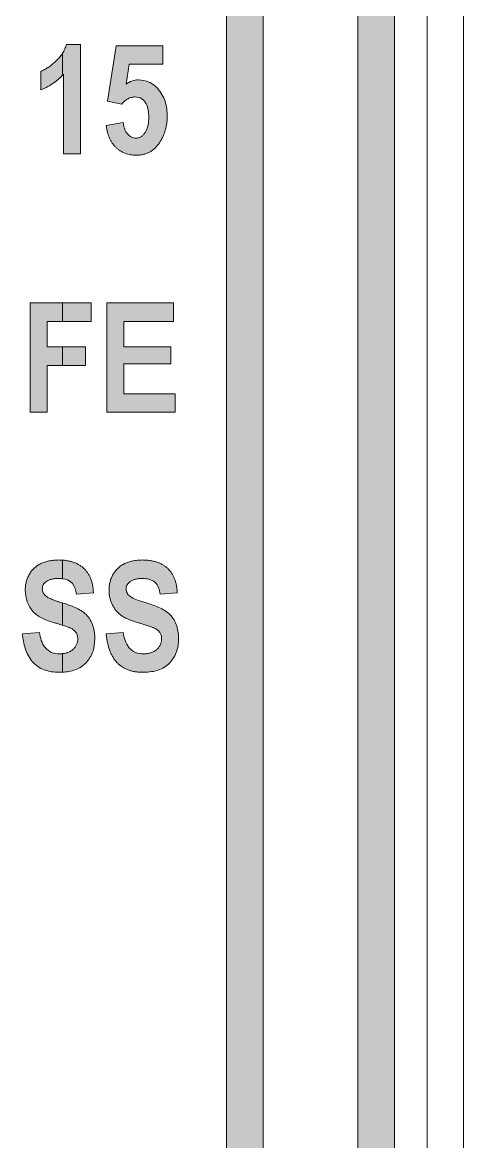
# Model space of a CAD drawing. Extents: x 222 to 1672, y 144 to 807.
# Drawn here: x 467.91 to 473.96, y 397.79 to 413.13 of the extents above; entities that cross this region are included whole.
import ezdxf

# ---------------------------------------------------------------- set-up
doc = ezdxf.new("R2010")
doc.units = 0
doc.header["$LTSCALE"] = 2
doc.header["$MEASUREMENT"] = 0
doc.layers.get('0').update_dxf_attribs({"linetype": 'CONTINUOUS'})
doc.layers.add('DIM', color=7, linetype='CONTINUOUS')

msp = doc.modelspace()

# ---------------------------------------------------------------- hatches: boundary and pattern name
at = {"lineweight": 5}
h = msp.add_hatch(color=256, dxfattribs=at)
edge = h.paths.add_edge_path(flags=0)
edge.add_line((468.70999, 412.83232), (468.51793, 412.83232))
edge.add_spline(control_points=[(468.51793, 412.83232), (468.51434, 412.8215), (468.5072, 412.79998), (468.49352, 412.76875), (468.47873, 412.73974), (468.46801, 412.72133), (468.46272, 412.71297)], knot_values=[0.74974352, 0.74974352, 0.74974352, 0.74974352, 0.81461555, 0.87880204, 0.94366378, 1, 1, 1, 1], weights=[1, 1, 1, 1, 1, 1, 1], degree=3, periodic=0)
edge.add_line((468.46272, 412.71297), (468.46272, 412.40911))
edge.add_arc((465.69747, 415.06769), 3.83597, 316.126643, 316.418499)
edge.add_line((468.47623, 412.42323), (468.47623, 411.33232))
edge.add_line((468.47623, 411.33232), (468.70999, 411.33232))
edge.add_line((468.70999, 411.33232), (468.70999, 412.83232))
h = msp.add_hatch(color=256, dxfattribs=at)
edge = h.paths.add_edge_path(flags=0)
edge.add_spline(control_points=[(469.64506, 411.83759), (469.64488, 411.82561), (469.64453, 411.80255), (469.64202, 411.76913), (469.63827, 411.73808), (469.63243, 411.70942), (469.62521, 411.683), (469.61618, 411.65902), (469.60539, 411.63745), (469.59331, 411.61822), (469.57977, 411.60152), (469.56587, 411.58678), (469.55108, 411.57438), (469.53555, 411.56446), (469.51957, 411.55618), (469.50276, 411.55091), (469.48541, 411.54731), (469.47361, 411.54684), (469.4676, 411.5466)], knot_values=[0, 0, 0, 0, 0.09480253, 0.18258154, 0.2651657, 0.34218875, 0.413899, 0.48176889, 0.54462546, 0.60456125, 0.66113073, 0.71452673, 0.76470926, 0.81349701, 0.86019046, 0.90666929, 0.95250527, 1, 1, 1, 1], weights=[1, 1, 1, 1, 1, 1, 1, 1, 1, 1, 1, 1, 1, 1, 1, 1, 1, 1, 1], degree=3, periodic=0)
edge.add_spline(control_points=[(469.4676, 411.5466), (469.45747, 411.54734), (469.43705, 411.54881), (469.40736, 411.56014), (469.37965, 411.57891), (469.35325, 411.60362), (469.3305, 411.63509), (469.31277, 411.67232), (469.30023, 411.71476), (469.2964, 411.74508), (469.29441, 411.76089)], knot_values=[0, 0, 0, 0, 0.10076873, 0.20307102, 0.3118128, 0.43261785, 0.56136457, 0.69604168, 0.84151076, 1, 1, 1, 1], weights=[1, 1, 1, 1, 1, 1, 1, 1, 1, 1, 1], degree=3, periodic=0)
edge.add_line((469.29441, 411.76089), (469.06064, 411.72193))
edge.add_spline(control_points=[(469.06064, 411.72193), (469.06271, 411.70595), (469.06673, 411.6748), (469.07714, 411.62995), (469.0893, 411.58766), (469.10507, 411.5484), (469.12278, 411.51157), (469.14403, 411.47796), (469.16782, 411.44702), (469.19433, 411.41907), (469.22293, 411.39405), (469.2535, 411.37228), (469.28596, 411.35408), (469.31975, 411.33865), (469.3555, 411.32701), (469.39296, 411.31904), (469.43203, 411.3135), (469.45866, 411.31306), (469.47217, 411.31284)], knot_values=[0, 0, 0, 0, 0.07516781, 0.14653771, 0.21473522, 0.28044748, 0.34379318, 0.40530562, 0.46575825, 0.52574131, 0.58483296, 0.64293075, 0.70063127, 0.7583026, 0.81612744, 0.87578225, 0.9369508, 1, 1, 1, 1], weights=[1, 1, 1, 1, 1, 1, 1, 1, 1, 1, 1, 1, 1, 1, 1, 1, 1, 1, 1], degree=3, periodic=0)
edge.add_spline(control_points=[(469.47217, 411.31284), (469.48884, 411.31339), (469.52133, 411.31448), (469.56864, 411.32203), (469.61279, 411.33539), (469.6543, 411.35313), (469.6924, 411.37706), (469.72762, 411.40594), (469.76012, 411.43984), (469.7885, 411.47891), (469.81408, 411.52058), (469.83661, 411.56369), (469.85564, 411.60785), (469.87118, 411.65303), (469.8834, 411.6992), (469.89187, 411.74644), (469.89721, 411.79455), (469.89794, 411.82703), (469.89831, 411.84338)], knot_values=[0, 0, 0, 0, 0.0658436, 0.12838764, 0.18863345, 0.24769524, 0.30620894, 0.36575175, 0.42728031, 0.49118173, 0.55615557, 0.62034681, 0.68319715, 0.74595154, 0.80896022, 0.87170821, 0.93541317, 1, 1, 1, 1], weights=[1, 1, 1, 1, 1, 1, 1, 1, 1, 1, 1, 1, 1, 1, 1, 1, 1, 1, 1], degree=3, periodic=0)
edge.add_spline(control_points=[(469.89831, 411.84338), (469.89694, 411.91357), (469.88976, 411.98442), (469.85692, 412.08324), (469.84317, 412.11517), (469.80814, 412.17625), (469.78651, 412.20377), (469.76346, 412.23025)], knot_values=[0, 0, 0, 0, 0.5, 0.5, 0.75, 0.75, 1, 1, 1, 1], weights=[1, 1, 1, 1, 1, 1, 1, 1], degree=3, periodic=0)
edge.add_spline(control_points=[(469.76346, 412.23025), (469.7294, 412.26553), (469.69018, 412.29613), (469.60147, 412.33596), (469.55229, 412.34405), (469.50322, 412.3453)], knot_values=[0, 0, 0, 0, 0.5, 0.5, 1, 1, 1, 1], weights=[1, 1, 1, 1, 1, 1], degree=3, periodic=0)
edge.add_spline(control_points=[(469.50322, 412.3453), (469.47291, 412.34377), (469.44302, 412.33976), (469.38533, 412.31985), (469.35866, 412.3048), (469.33276, 412.28869)], knot_values=[0, 0, 0, 0, 0.5, 0.5, 1, 1, 1, 1], weights=[1, 1, 1, 1, 1, 1], degree=3, periodic=0)
edge.add_line((469.33276, 412.28869), (469.37446, 412.55959))
edge.add_line((469.37446, 412.55959), (469.83986, 412.55959))
edge.add_line((469.83986, 412.55959), (469.83986, 412.81284))
edge.add_line((469.83986, 412.81284), (469.19701, 412.81284))
edge.add_line((469.19701, 412.81284), (469.08012, 412.0531))
edge.add_line((469.08012, 412.0531), (469.27432, 412.01413))
edge.add_spline(control_points=[(469.27432, 412.01413), (469.2812, 412.02186), (469.29454, 412.03681), (469.31599, 412.05686), (469.33826, 412.07365), (469.36118, 412.08749), (469.38477, 412.09827), (469.40899, 412.10591), (469.43383, 412.11067), (469.45064, 412.11125), (469.45908, 412.11154)], knot_values=[0, 0, 0, 0, 0.14368509, 0.27836537, 0.40723032, 0.53054599, 0.64979699, 0.76662297, 0.88276636, 1, 1, 1, 1], weights=[1, 1, 1, 1, 1, 1, 1, 1, 1, 1, 1], degree=3, periodic=0)
edge.add_spline(control_points=[(469.45908, 412.11154), (469.49037, 412.11101), (469.52173, 412.10344), (469.57363, 412.06929), (469.59501, 412.04546), (469.63939, 411.96337), (469.64403, 411.89965), (469.64506, 411.83759)], knot_values=[0, 0, 0, 0, 0.25, 0.25, 0.5, 0.5, 1, 1, 1, 1], weights=[1, 1, 1, 1, 1, 1, 1, 1], degree=3, periodic=0)
h = msp.add_hatch(color=256, dxfattribs=at)
edge = h.paths.add_edge_path(flags=0)
edge.add_line((468.46272, 412.40911), (468.46272, 412.71297))
edge.add_spline(control_points=[(468.46272, 412.71297), (468.46195, 412.71176), (468.45498, 412.70085), (468.44074, 412.68088), (468.41951, 412.65311), (468.39564, 412.62681), (468.36219, 412.59339), (468.31916, 412.5559), (468.26765, 412.51641), (468.21634, 412.48523), (468.18135, 412.46966), (468.16454, 412.46219)], knot_values=[0, 0, 0, 0, 0.00817455, 0.07373513, 0.13961576, 0.20713074, 0.27577122, 0.40883479, 0.53179327, 0.64505756, 0.74974352, 0.74974352, 0.74974352, 0.74974352], weights=[1, 1, 1, 1, 1, 1, 1, 1, 1, 1, 1, 1], degree=3, periodic=0)
edge.add_line((468.16454, 412.46219), (468.16454, 412.20894))
edge.add_spline(control_points=[(468.16454, 412.20894), (468.17912, 412.21486), (468.20826, 412.22668), (468.25055, 412.24744), (468.29149, 412.27079), (468.33133, 412.2961), (468.36951, 412.32449), (468.40665, 412.35477), (468.43761, 412.38332), (468.45584, 412.40196), (468.46272, 412.40911)], knot_values=[0.05120084, 0.05120084, 0.05120084, 0.05120084, 0.17490553, 0.29834245, 0.42122913, 0.54536515, 0.66917267, 0.7950066, 0.92202081, 1, 1, 1, 1], weights=[1, 1, 1, 1, 1, 1, 1, 1, 1, 1, 1], degree=3, periodic=0)
for points in [[(468.46272, 408.68491), (468.2522, 408.68491), (468.2522, 409.03556), (468.46272, 409.03556), (468.46272, 409.28881), (468.01844, 409.28881), (468.01844, 407.78881), (468.2522, 407.78881), (468.2522, 408.43167), (468.46272, 408.43167)], [(468.46272, 409.03556), (468.8561, 409.03556), (468.8561, 409.28881), (468.46272, 409.28881)], [(469.98597, 409.28881), (469.07038, 409.28881), (469.07038, 407.78881), (470.00545, 407.78881), (470.00545, 408.04206), (469.30415, 408.04206), (469.30415, 408.45115), (469.94701, 408.45115), (469.94701, 408.68491), (469.30415, 408.68491), (469.30415, 409.03556), (469.98597, 409.03556)], [(468.46272, 408.43167), (468.77818, 408.43167), (468.77818, 408.68491), (468.46272, 408.68491)]]:
    msp.add_hatch(color=256, dxfattribs=at).paths.add_polyline_path(points, flags=0)
h = msp.add_hatch(color=256, dxfattribs=at)
edge = h.paths.add_edge_path(flags=0)
edge.add_spline(control_points=[(468.40987, 405.76478), (468.3864, 405.76429), (468.34117, 405.76333), (468.27632, 405.75358), (468.21697, 405.73878), (468.16349, 405.71703), (468.11563, 405.68913), (468.07354, 405.65487), (468.03653, 405.61493), (468.00573, 405.56924), (467.98091, 405.51921), (467.96336, 405.46559), (467.9523, 405.40901), (467.95094, 405.37025), (467.95025, 405.35052)], knot_values=[0, 0, 0, 0, 0.10070008, 0.19401289, 0.2808438, 0.36269087, 0.44097124, 0.51776424, 0.59481615, 0.6738177, 0.75348036, 0.83377387, 0.91534702, 1, 1, 1, 1], weights=[1, 1, 1, 1, 1, 1, 1, 1, 1, 1, 1, 1, 1, 1, 1], degree=3, periodic=0)
edge.add_spline(control_points=[(467.95025, 405.35052), (467.95186, 405.29638), (467.959, 405.24305), (467.99695, 405.14227), (468.0248, 405.09504), (468.09747, 405.01518), (468.1433, 404.9859), (468.24053, 404.93971), (468.29164, 404.92295), (468.34321, 404.90734)], knot_values=[0, 0, 0, 0, 0.25, 0.25, 0.5, 0.5, 0.75, 0.75, 1, 1, 1, 1], weights=[1, 1, 1, 1, 1, 1, 1, 1, 1, 1], degree=3, periodic=0)
edge.add_spline(control_points=[(468.34321, 404.90734), (468.35731, 404.90306), (468.38418, 404.8949), (468.42257, 404.88357), (468.44822, 404.87525), (468.46114, 404.87098), (468.46272, 404.87046)], knot_values=[0.70861307, 0.70861307, 0.70861307, 0.70861307, 0.81158278, 0.90490749, 0.98833144, 1, 1, 1, 1], weights=[1, 1, 1, 1, 1, 1, 1], degree=3, periodic=0)
edge.add_line((468.46272, 404.87046), (468.46272, 405.17614))
edge.add_spline(control_points=[(468.46272, 405.17614), (468.44874, 405.18033), (468.42188, 405.18837), (468.3838, 405.20085), (468.34936, 405.21258), (468.31914, 405.22457), (468.29239, 405.23552), (468.26996, 405.24704), (468.25086, 405.2572), (468.24026, 405.26508), (468.23546, 405.26864)], knot_values=[0, 0, 0, 0, 0.17760973, 0.34119777, 0.48761638, 0.62013336, 0.73685371, 0.83899778, 0.92689751, 0.99951888, 0.99951888, 0.99951888, 0.99951888], weights=[1, 1, 1, 1, 1, 1, 1, 1, 1, 1, 1], degree=3, periodic=0)
edge.add_spline(control_points=[(468.23546, 405.26864), (468.22763, 405.27553), (468.21258, 405.28876), (468.19581, 405.31325), (468.18603, 405.34048), (468.1847, 405.35947), (468.18402, 405.36909)], knot_values=[0, 0, 0, 0, 0.2671648, 0.51283781, 0.75344456, 1, 1, 1, 1], weights=[1, 1, 1, 1, 1, 1, 1], degree=3, periodic=0)
edge.add_spline(control_points=[(468.18402, 405.36909), (468.18468, 405.37894), (468.18597, 405.3984), (468.19793, 405.42594), (468.21669, 405.45074), (468.24282, 405.47227), (468.27531, 405.49051), (468.31478, 405.50234), (468.35981, 405.51058), (468.39197, 405.51121), (468.40896, 405.51154)], knot_values=[0, 0, 0, 0, 0.09952089, 0.19637448, 0.29924154, 0.41238129, 0.53717307, 0.67445339, 0.82801501, 1, 1, 1, 1], weights=[1, 1, 1, 1, 1, 1, 1, 1, 1, 1, 1], degree=3, periodic=0)
edge.add_spline(control_points=[(468.40896, 405.51154), (468.42691, 405.51096), (468.44491, 405.51038), (468.46272, 405.50814)], knot_values=[0, 0, 0, 0, 0.00005387, 0.00005387, 0.00005387, 0.00005387], weights=[1, 1, 1, 1], degree=3, periodic=0)
edge.add_line((468.46272, 405.50814), (468.46272, 405.763))
edge.add_spline(control_points=[(468.46272, 405.763), (468.44513, 405.76412), (468.4275, 405.76445), (468.40987, 405.76478)], knot_values=[0, 0, 0, 0, 0.07157932, 0.07157932, 0.07157932, 0.07157932], weights=[1, 1, 1, 1], degree=3, periodic=0)
h = msp.add_hatch(color=256, dxfattribs=at)
edge = h.paths.add_edge_path(flags=0)
edge.add_line((468.46272, 405.763), (468.46272, 405.50814))
edge.add_spline(control_points=[(468.46272, 405.50814), (468.5144, 405.50165), (468.566, 405.48111), (468.63078, 405.4004), (468.6428, 405.34811), (468.65155, 405.29725)], knot_values=[0, 0, 0, 0, 0.5, 0.5, 1, 1, 1, 1], weights=[1, 1, 1, 1, 1, 1], degree=3, periodic=0)
edge.add_line((468.65155, 405.29725), (468.88532, 405.31673))
edge.add_spline(control_points=[(468.88532, 405.31673), (468.88439, 405.33421), (468.88257, 405.36829), (468.87514, 405.41777), (468.86434, 405.46416), (468.84962, 405.50748), (468.83139, 405.54765), (468.80981, 405.58496), (468.78382, 405.6186), (468.75477, 405.64935), (468.72214, 405.67665), (468.68657, 405.70043), (468.64768, 405.7203), (468.60604, 405.7368), (468.56118, 405.74911), (468.51347, 405.75829), (468.48021, 405.76189), (468.46296, 405.76299), (468.46272, 405.763)], knot_values=[0.07157932, 0.07157932, 0.07157932, 0.07157932, 0.14262057, 0.21009778, 0.27445876, 0.33582895, 0.39557173, 0.45337632, 0.51040327, 0.56781741, 0.62484585, 0.68278392, 0.74120056, 0.80187523, 0.86435844, 0.92981272, 0.99902009, 1, 1, 1, 1], weights=[1, 1, 1, 1, 1, 1, 1, 1, 1, 1, 1, 1, 1, 1, 1, 1, 1, 1, 1], degree=3, periodic=0)
h = msp.add_hatch(color=256, dxfattribs=at)
edge = h.paths.add_edge_path(flags=0)
edge.add_spline(control_points=[(469.82038, 404.68483), (469.82026, 404.67772), (469.82003, 404.6636), (469.81646, 404.64302), (469.8113, 404.62322), (469.80409, 404.60434), (469.79434, 404.58658), (469.7832, 404.56928), (469.76931, 404.55331), (469.75382, 404.53805), (469.73666, 404.52402), (469.71741, 404.51213), (469.69691, 404.50174), (469.67457, 404.49359), (469.65102, 404.4868), (469.62572, 404.48234), (469.59896, 404.47956), (469.58054, 404.47924), (469.57109, 404.47907)], knot_values=[0, 0, 0, 0, 0.05883753, 0.1166839, 0.1722926, 0.22812278, 0.28334973, 0.33971419, 0.39810053, 0.45807765, 0.51958724, 0.58109682, 0.64494108, 0.70951571, 0.77757298, 0.84757637, 0.9218612, 1, 1, 1, 1], weights=[1, 1, 1, 1, 1, 1, 1, 1, 1, 1, 1, 1, 1, 1, 1, 1, 1, 1, 1], degree=3, periodic=0)
edge.add_spline(control_points=[(469.57109, 404.47907), (469.53357, 404.48006), (469.49603, 404.48461), (469.42685, 404.51357), (469.3965, 404.53685), (469.32545, 404.62321), (469.30615, 404.6978), (469.29441, 404.77128)], knot_values=[0, 0, 0, 0, 0.25, 0.25, 0.5, 0.5, 1, 1, 1, 1], weights=[1, 1, 1, 1, 1, 1, 1, 1], degree=3, periodic=0)
edge.add_line((469.29441, 404.77128), (469.06064, 404.7518))
edge.add_spline(control_points=[(469.06064, 404.7518), (469.06304, 404.73056), (469.0677, 404.68923), (469.07855, 404.62948), (469.09302, 404.57395), (469.10974, 404.52225), (469.13033, 404.47488), (469.15359, 404.43135), (469.18061, 404.39219), (469.21043, 404.35704), (469.24333, 404.32592), (469.27941, 404.2989), (469.31893, 404.27652), (469.36125, 404.25763), (469.40687, 404.24353), (469.45544, 404.23314), (469.50722, 404.22704), (469.54277, 404.22624), (469.56105, 404.22582)], knot_values=[0, 0, 0, 0, 0.07870951, 0.15318392, 0.22343231, 0.28996809, 0.35307475, 0.41344294, 0.47149356, 0.52795989, 0.5829488, 0.63796056, 0.69353938, 0.74992651, 0.80831537, 0.86908019, 0.93267958, 1, 1, 1, 1], weights=[1, 1, 1, 1, 1, 1, 1, 1, 1, 1, 1, 1, 1, 1, 1, 1, 1, 1, 1], degree=3, periodic=0)
edge.add_spline(control_points=[(469.56105, 404.22582), (469.62477, 404.2271), (469.68903, 404.23199), (469.81099, 404.26576), (469.86959, 404.29495), (469.96219, 404.38198), (469.99719, 404.43605), (470.04463, 404.55442), (470.05293, 404.61777), (470.05415, 404.68148)], knot_values=[0, 0, 0, 0, 0.25, 0.25, 0.5, 0.5, 0.75, 0.75, 1, 1, 1, 1], weights=[1, 1, 1, 1, 1, 1, 1, 1, 1, 1], degree=3, periodic=0)
edge.add_spline(control_points=[(470.05415, 404.68148), (470.05276, 404.7423), (470.04719, 404.80366), (470.00994, 404.91874), (469.9787, 404.97271), (469.89256, 405.05899), (469.83966, 405.08992), (469.72806, 405.13893), (469.67047, 405.15848), (469.61219, 405.17611)], knot_values=[0, 0, 0, 0, 0.25, 0.25, 0.5, 0.5, 0.75, 0.75, 1, 1, 1, 1], weights=[1, 1, 1, 1, 1, 1, 1, 1, 1, 1], degree=3, periodic=0)
edge.add_spline(control_points=[(469.61219, 405.17611), (469.58247, 405.18501), (469.55285, 405.19423), (469.52348, 405.20418), (469.49431, 405.21406), (469.46527, 405.22468), (469.43748, 405.23795), (469.41914, 405.2467), (469.40112, 405.25652), (469.38481, 405.26864)], knot_values=[0, 0, 0, 0, 0.00009288, 0.00009288, 0.00009288, 0.00018519, 0.00018519, 0.00018519, 0.00024615, 0.00024615, 0.00024615, 0.00024615], weights=[1, 1, 1, 1, 1, 1, 1, 1, 1, 1], degree=3, periodic=0)
edge.add_spline(control_points=[(469.38481, 405.26864), (469.37003, 405.28164), (469.35595, 405.29534), (469.33763, 405.33019), (469.33474, 405.34962), (469.33337, 405.36909)], knot_values=[0, 0, 0, 0, 0.5, 0.5, 1, 1, 1, 1], weights=[1, 1, 1, 1, 1, 1], degree=3, periodic=0)
edge.add_spline(control_points=[(469.33337, 405.36909), (469.33403, 405.37894), (469.33532, 405.3984), (469.34728, 405.42594), (469.36604, 405.45074), (469.39217, 405.47227), (469.42466, 405.49051), (469.46413, 405.50234), (469.50916, 405.51058), (469.54132, 405.51121), (469.55831, 405.51154)], knot_values=[0, 0, 0, 0, 0.09952089, 0.19637448, 0.29924154, 0.41238129, 0.53717307, 0.67445339, 0.82801501, 1, 1, 1, 1], weights=[1, 1, 1, 1, 1, 1, 1, 1, 1, 1, 1], degree=3, periodic=0)
edge.add_spline(control_points=[(469.55831, 405.51154), (469.5888, 405.51056), (469.61952, 405.50881), (469.6779, 405.49337), (469.70639, 405.48059), (469.75186, 405.44011), (469.76806, 405.41312), (469.78991, 405.35671), (469.79577, 405.32708), (469.8009, 405.29725)], knot_values=[0, 0, 0, 0, 0.25, 0.25, 0.5, 0.5, 0.75, 0.75, 1, 1, 1, 1], weights=[1, 1, 1, 1, 1, 1, 1, 1, 1, 1], degree=3, periodic=0)
edge.add_line((469.8009, 405.29725), (470.03467, 405.31673))
edge.add_spline(control_points=[(470.03467, 405.31673), (470.03374, 405.33421), (470.03192, 405.36829), (470.02449, 405.41777), (470.0137, 405.46416), (469.99898, 405.50748), (469.98074, 405.54765), (469.95916, 405.58496), (469.93317, 405.6186), (469.90412, 405.64935), (469.87149, 405.67665), (469.83593, 405.70043), (469.79703, 405.7203), (469.75539, 405.7368), (469.71053, 405.74911), (469.66282, 405.75829), (469.61201, 405.76378), (469.57709, 405.76445), (469.55922, 405.76478)], knot_values=[0, 0, 0, 0, 0.07104125, 0.13851846, 0.20287944, 0.26424963, 0.32399241, 0.38179701, 0.43882396, 0.49623809, 0.55326653, 0.6112046, 0.66962124, 0.73029592, 0.79277913, 0.8582334, 0.92744078, 1, 1, 1, 1], weights=[1, 1, 1, 1, 1, 1, 1, 1, 1, 1, 1, 1, 1, 1, 1, 1, 1, 1, 1], degree=3, periodic=0)
edge.add_spline(control_points=[(469.55922, 405.76478), (469.53575, 405.76429), (469.49052, 405.76333), (469.42567, 405.75358), (469.36632, 405.73878), (469.31284, 405.71703), (469.26498, 405.68913), (469.22289, 405.65487), (469.18588, 405.61493), (469.15508, 405.56924), (469.13026, 405.51921), (469.11271, 405.46559), (469.10165, 405.40901), (469.1003, 405.37025), (469.09961, 405.35052)], knot_values=[0, 0, 0, 0, 0.10070008, 0.19401289, 0.2808438, 0.36269087, 0.44097124, 0.51776424, 0.59481615, 0.6738177, 0.75348036, 0.83377387, 0.91534702, 1, 1, 1, 1], weights=[1, 1, 1, 1, 1, 1, 1, 1, 1, 1, 1, 1, 1, 1, 1], degree=3, periodic=0)
edge.add_spline(control_points=[(469.09961, 405.35052), (469.10011, 405.33344), (469.10112, 405.29958), (469.10974, 405.24981), (469.12291, 405.20156), (469.14234, 405.15581), (469.16572, 405.11284), (469.19335, 405.07385), (469.22451, 405.0391), (469.25411, 405.01379), (469.28058, 404.99571), (469.30279, 404.98174), (469.32821, 404.96905), (469.35575, 404.95577), (469.38625, 404.94338), (469.41922, 404.93096), (469.45494, 404.91873), (469.47975, 404.91121), (469.49256, 404.90734)], knot_values=[0, 0, 0, 0, 0.07938854, 0.15735209, 0.23429073, 0.31149662, 0.38794606, 0.46139642, 0.53322832, 0.60452506, 0.64182999, 0.68229578, 0.72640529, 0.77389843, 0.82446168, 0.87941426, 0.93776089, 1, 1, 1, 1], weights=[1, 1, 1, 1, 1, 1, 1, 1, 1, 1, 1, 1, 1, 1, 1, 1, 1, 1, 1], degree=3, periodic=0)
edge.add_spline(control_points=[(469.49256, 404.90734), (469.50666, 404.90306), (469.53353, 404.8949), (469.57192, 404.88357), (469.60614, 404.87246), (469.63643, 404.86236), (469.66307, 404.85379), (469.68545, 404.84537), (469.7042, 404.83861), (469.72331, 404.8302), (469.74338, 404.81977), (469.76426, 404.80596), (469.78156, 404.79013), (469.79598, 404.77287), (469.80695, 404.75345), (469.81499, 404.73223), (469.81956, 404.70907), (469.8201, 404.69307), (469.82038, 404.68483)], knot_values=[0, 0, 0, 0, 0.10296971, 0.19629442, 0.27971837, 0.35439228, 0.41942332, 0.47528238, 0.52151166, 0.55866466, 0.6211522, 0.67936958, 0.73308081, 0.78447157, 0.8359259, 0.88821394, 0.94245156, 1, 1, 1, 1], weights=[1, 1, 1, 1, 1, 1, 1, 1, 1, 1, 1, 1, 1, 1, 1, 1, 1, 1, 1], degree=3, periodic=0)
h = msp.add_hatch(color=256, dxfattribs=at)
edge = h.paths.add_edge_path(flags=0)
edge.add_line((468.46272, 405.17614), (468.46272, 404.87046))
edge.add_spline(control_points=[(468.46272, 404.87046), (468.47128, 404.86763), (468.48866, 404.86185), (468.51372, 404.85379), (468.5361, 404.84537), (468.55485, 404.83861), (468.57396, 404.8302), (468.59403, 404.81977), (468.61491, 404.80596), (468.63221, 404.79013), (468.64663, 404.77287), (468.6576, 404.75345), (468.66564, 404.73223), (468.67021, 404.70907), (468.67075, 404.69307), (468.67103, 404.68483)], knot_values=[0, 0, 0, 0, 0.06300535, 0.12803639, 0.18389545, 0.23012473, 0.26727773, 0.32976527, 0.38798265, 0.44169388, 0.49308464, 0.54453897, 0.59682701, 0.65106463, 0.70861307, 0.70861307, 0.70861307, 0.70861307], weights=[1, 1, 1, 1, 1, 1, 1, 1, 1, 1, 1, 1, 1, 1, 1, 1], degree=3, periodic=0)
edge.add_spline(control_points=[(468.67103, 404.68483), (468.67091, 404.67772), (468.67068, 404.6636), (468.66711, 404.64302), (468.66194, 404.62322), (468.65474, 404.60434), (468.64499, 404.58658), (468.63385, 404.56928), (468.61996, 404.55331), (468.60447, 404.53805), (468.58731, 404.52402), (468.56806, 404.51213), (468.54756, 404.50174), (468.52522, 404.49359), (468.50167, 404.4868), (468.48055, 404.48308), (468.46744, 404.48149), (468.46272, 404.48101)], knot_values=[0.11321208, 0.11321208, 0.11321208, 0.11321208, 0.17204962, 0.22989598, 0.28550468, 0.34133487, 0.39656181, 0.45292627, 0.51131261, 0.57128973, 0.63279932, 0.69430891, 0.75815317, 0.82272779, 0.89078506, 0.96078846, 1, 1, 1, 1], weights=[1, 1, 1, 1, 1, 1, 1, 1, 1, 1, 1, 1, 1, 1, 1, 1, 1, 1], degree=3, periodic=0)
edge.add_line((468.46272, 404.48101), (468.46272, 404.22736))
edge.add_spline(control_points=[(468.46272, 404.22736), (468.52225, 404.23035), (468.5815, 404.24025), (468.69242, 404.28064), (468.74396, 404.31274), (468.82521, 404.40061), (468.85561, 404.45105), (468.8967, 404.5634), (468.90367, 404.62204), (468.9048, 404.68148)], knot_values=[0, 0, 0, 0, 0.25, 0.25, 0.5, 0.5, 0.75, 0.75, 1, 1, 1, 1], weights=[1, 1, 1, 1, 1, 1, 1, 1, 1, 1], degree=3, periodic=0)
edge.add_spline(control_points=[(468.9048, 404.68148), (468.90341, 404.7423), (468.89784, 404.80366), (468.86059, 404.91874), (468.82935, 404.97271), (468.74321, 405.05899), (468.69031, 405.08992), (468.57871, 405.13893), (468.52112, 405.15848), (468.46284, 405.17611)], knot_values=[0, 0, 0, 0, 0.25, 0.25, 0.5, 0.5, 0.75, 0.75, 1, 1, 1, 1], weights=[1, 1, 1, 1, 1, 1, 1, 1, 1, 1], degree=3, periodic=0)
edge.add_line((468.46284, 405.17611), (468.46272, 405.17614))
h = msp.add_hatch(color=256, dxfattribs=at)
edge = h.paths.add_edge_path(flags=0)
edge.add_spline(control_points=[(467.91129, 404.7518), (467.91891, 404.68417), (467.93016, 404.61665), (467.97168, 404.4875), (468.00294, 404.42557), (468.09093, 404.32247), (468.14822, 404.28255), (468.27628, 404.23444), (468.34374, 404.22736), (468.4117, 404.22582)], knot_values=[0, 0, 0, 0, 0.25, 0.25, 0.5, 0.5, 0.75, 0.75, 1, 1, 1, 1], weights=[1, 1, 1, 1, 1, 1, 1, 1, 1, 1], degree=3, periodic=0)
edge.add_spline(control_points=[(468.4117, 404.22582), (468.42871, 404.22616), (468.44573, 404.22651), (468.46272, 404.22736)], knot_values=[0, 0, 0, 0, 0.00005105, 0.00005105, 0.00005105, 0.00005105], weights=[1, 1, 1, 1], degree=3, periodic=0)
edge.add_line((468.46272, 404.22736), (468.46272, 404.48101))
edge.add_spline(control_points=[(468.46272, 404.48101), (468.4585, 404.48059), (468.44487, 404.47947), (468.43119, 404.47924), (468.42174, 404.47907)], knot_values=[0, 0, 0, 0, 0.03507328, 0.11321208, 0.11321208, 0.11321208, 0.11321208], weights=[1, 1, 1, 1, 1], degree=3, periodic=0)
edge.add_spline(control_points=[(468.42174, 404.47907), (468.38422, 404.48006), (468.34668, 404.48461), (468.2775, 404.51357), (468.24715, 404.53685), (468.1761, 404.62321), (468.1568, 404.6978), (468.14506, 404.77128)], knot_values=[0, 0, 0, 0, 0.25, 0.25, 0.5, 0.5, 1, 1, 1, 1], weights=[1, 1, 1, 1, 1, 1, 1, 1], degree=3, periodic=0)
edge.add_line((468.14506, 404.77128), (467.91129, 404.7518))
at = {"layer": 'DIM'}
for points in [[(470.71272, 463.32772), (470.71272, 393.826), (468.46272, 391.576), (468.46272, 390.86889), (471.21272, 393.61889), (471.21272, 463.53483), (468.46272, 466.28483), (468.46272, 465.57772)], [(473.01272, 392.87331), (473.01272, 464.28042), (472.02082, 465.27231), (472.02082, 464.56521), (472.51272, 464.07331), (472.51272, 393.08042), (472.02082, 392.58852), (472.02082, 391.88141)]]:
    msp.add_hatch(color=256, dxfattribs=at).paths.add_polyline_path(points, flags=0)

# ---------------------------------------------------------------- linework, layer by layer
at = {"linetype": 'Continuous', "lineweight": 5}
for p, q in [((473.46272, 380.57686), (473.46272, 476.57686)), ((473.96272, 476.57686), (473.96272, 380.57686)), ((473.01272, 392.87331), (473.01272, 464.28042)), ((472.51272, 464.07331), (472.51272, 393.08041)), ((471.21272, 393.61889), (471.21272, 463.53483)), ((470.71272, 463.32773), (470.71272, 393.826))]:
    msp.add_line(p, q, dxfattribs=at)
at = {"lineweight": 5}
for p, q in [((468.51793, 412.83232), (468.71, 412.83232)), ((468.71, 412.83232), (468.71, 411.33232)), ((469.08013, 412.0531), (469.19701, 412.81284)), ((469.19701, 412.81284), (469.83986, 412.81284)), ((469.83986, 412.81284), (469.83986, 412.55959)), ((468.46272, 412.40911), (468.46272, 412.71297)), ((469.37446, 412.55959), (469.33276, 412.28869)), ((469.83986, 412.55959), (469.37446, 412.55959)), ((468.16454, 412.20894), (468.16454, 412.46219)), ((468.47623, 411.33232), (468.47623, 412.42323)), ((469.27432, 412.01414), (469.08013, 412.0531)), ((469.06064, 411.72193), (469.29441, 411.76089)), ((468.71, 411.33232), (468.47623, 411.33232)), ((468.01844, 409.28881), (468.46272, 409.28881)), ((468.01844, 407.78881), (468.01844, 409.28881)), ((468.46272, 409.28881), (468.8561, 409.28881)), ((468.46272, 409.03556), (468.46272, 409.28881)), ((468.8561, 409.28881), (468.8561, 409.03556)), ((469.07038, 409.28881), (469.98597, 409.28881)), ((469.07038, 407.78881), (469.07038, 409.28881)), ((469.98597, 409.28881), (469.98597, 409.03556)), ((468.2522, 409.03556), (468.2522, 408.68491)), ((468.46272, 409.03556), (468.2522, 409.03556)), ((468.8561, 409.03556), (468.46272, 409.03556)), ((469.30415, 409.03556), (469.30415, 408.68491)), ((469.98597, 409.03556), (469.30415, 409.03556)), ((468.2522, 408.68491), (468.46272, 408.68491)), ((468.46272, 408.68491), (468.77818, 408.68491)), ((468.46272, 408.43167), (468.46272, 408.68491)), ((468.77818, 408.68491), (468.77818, 408.43167)), ((469.30415, 408.68491), (469.94701, 408.68491)), ((469.94701, 408.68491), (469.94701, 408.45115)), ((468.2522, 408.43167), (468.2522, 407.78881)), ((468.46272, 408.43167), (468.2522, 408.43167)), ((468.77818, 408.43167), (468.46272, 408.43167)), ((469.30415, 408.45115), (469.30415, 408.04206)), ((469.94701, 408.45115), (469.30415, 408.45115)), ((469.30415, 408.04206), (470.00545, 408.04206)), ((470.00545, 408.04206), (470.00545, 407.78881)), ((468.2522, 407.78881), (468.01844, 407.78881)), ((470.00545, 407.78881), (469.07038, 407.78881)), ((468.46272, 405.50814), (468.46272, 405.763)), ((468.88532, 405.31673), (468.65155, 405.29725)), ((470.03467, 405.31673), (469.8009, 405.29725)), ((468.46272, 404.87046), (468.46272, 405.17614)), ((467.91129, 404.7518), (468.14506, 404.77128)), ((469.06064, 404.7518), (469.29441, 404.77128)), ((468.46272, 404.22736), (468.46272, 404.48101))]:
    msp.add_line(p, q, dxfattribs=at)
at = {"lineweight": 5, "flags": 128}
msp.add_lwpolyline([(468.46272, 405.17614), (468.46279, 405.17612), (468.46284, 405.17611)], dxfattribs=at)
at = {"lineweight": 5}
for points, knots in [([(468.46272, 412.71297), (468.46801, 412.72133), (468.47873, 412.73974), (468.49352, 412.76875), (468.5072, 412.79998), (468.51434, 412.8215), (468.51793, 412.83232)], [0.749743516, 0.749743516, 0.749743516, 0.749743516, 0.806079738, 0.870941476, 0.935127969, 1, 1, 1, 1]), ([(468.16454, 412.46219), (468.18135, 412.46966), (468.21634, 412.48523), (468.26765, 412.51641), (468.31916, 412.5559), (468.36219, 412.59339), (468.39564, 412.62681), (468.41951, 412.65311), (468.44074, 412.68088), (468.45498, 412.70085), (468.46195, 412.71176), (468.46272, 412.71297)], [0, 0, 0, 0, 0.104685959, 0.21795025, 0.340908723, 0.473972292, 0.542612779, 0.610127754, 0.676008385, 0.74156897, 0.749743516, 0.749743516, 0.749743516, 0.749743516]), ([(468.46272, 412.40911), (468.45584, 412.40196), (468.43761, 412.38332), (468.40665, 412.35477), (468.36951, 412.32449), (468.33133, 412.2961), (468.29149, 412.27079), (468.25055, 412.24744), (468.20826, 412.22668), (468.17912, 412.21486), (468.16454, 412.20894)], [0.051200844, 0.051200844, 0.051200844, 0.051200844, 0.129180034, 0.256194248, 0.382028172, 0.505835694, 0.629971714, 0.752858395, 0.876295312, 1, 1, 1, 1]), ([(469.33276, 412.28869), (469.35866, 412.3048), (469.38533, 412.31985), (469.44302, 412.33976), (469.47291, 412.34377), (469.50322, 412.3453)], [0, 0, 0, 0, 0.5, 0.5, 1, 1, 1, 1]), ([(469.50322, 412.3453), (469.55229, 412.34405), (469.60147, 412.33596), (469.69018, 412.29613), (469.7294, 412.26553), (469.76346, 412.23025)], [0, 0, 0, 0, 0.5, 0.5, 1, 1, 1, 1]), ([(469.76346, 412.23025), (469.78651, 412.20377), (469.80814, 412.17625), (469.84317, 412.11517), (469.85692, 412.08324), (469.88976, 411.98442), (469.89694, 411.91357), (469.89831, 411.84338)], [0, 0, 0, 0, 0.25, 0.25, 0.5, 0.5, 1, 1, 1, 1]), ([(469.45908, 412.11154), (469.45064, 412.11125), (469.43383, 412.11067), (469.40899, 412.10591), (469.38477, 412.09827), (469.36118, 412.08749), (469.33826, 412.07365), (469.31599, 412.05686), (469.29454, 412.03681), (469.2812, 412.02186), (469.27432, 412.01413)], [0, 0, 0, 0, 0.117233639, 0.233377026, 0.350203013, 0.469454012, 0.592769685, 0.72163463, 0.856314906, 1, 1, 1, 1]), ([(469.64506, 411.83759), (469.64403, 411.89965), (469.63939, 411.96337), (469.59501, 412.04546), (469.57363, 412.06929), (469.52173, 412.10344), (469.49037, 412.11101), (469.45908, 412.11154)], [0, 0, 0, 0, 0.5, 0.5, 0.75, 0.75, 1, 1, 1, 1]), ([(469.29441, 411.76089), (469.2964, 411.74508), (469.30023, 411.71476), (469.31277, 411.67232), (469.3305, 411.63509), (469.35325, 411.60362), (469.37965, 411.57891), (469.40736, 411.56014), (469.43705, 411.54881), (469.45747, 411.54734), (469.4676, 411.5466)], [0, 0, 0, 0, 0.15848924, 0.30395832, 0.43863543, 0.56738215, 0.6881872, 0.79692898, 0.89923127, 1, 1, 1, 1]), ([(469.4676, 411.5466), (469.47361, 411.54684), (469.48541, 411.54731), (469.50276, 411.55091), (469.51957, 411.55618), (469.53555, 411.56446), (469.55108, 411.57438), (469.56587, 411.58678), (469.57977, 411.60152), (469.59331, 411.61822), (469.60539, 411.63745), (469.61618, 411.65902), (469.62521, 411.683), (469.63243, 411.70942), (469.63827, 411.73808), (469.64202, 411.76913), (469.64453, 411.80255), (469.64488, 411.82561), (469.64506, 411.83759)], [0, 0, 0, 0, 0.04749473, 0.09333071, 0.13980954, 0.18650299, 0.23529074, 0.28547327, 0.33886927, 0.39543875, 0.45537454, 0.51823111, 0.586101, 0.65781125, 0.7348343, 0.81741846, 0.90519747, 1, 1, 1, 1]), ([(469.89831, 411.84338), (469.89794, 411.82703), (469.89721, 411.79455), (469.89187, 411.74644), (469.8834, 411.6992), (469.87118, 411.65303), (469.85564, 411.60785), (469.83661, 411.56369), (469.81408, 411.52058), (469.7885, 411.47891), (469.76012, 411.43984), (469.72762, 411.40594), (469.6924, 411.37706), (469.6543, 411.35313), (469.61279, 411.33539), (469.56864, 411.32203), (469.52133, 411.31448), (469.48884, 411.31339), (469.47217, 411.31284)], [0, 0, 0, 0, 0.06458683, 0.12829179, 0.19103978, 0.25404846, 0.31680285, 0.37965319, 0.44384443, 0.50881827, 0.57271969, 0.63424825, 0.69379106, 0.75230476, 0.81136655, 0.87161236, 0.9341564, 1, 1, 1, 1]), ([(469.47217, 411.31284), (469.45866, 411.31306), (469.43203, 411.3135), (469.39296, 411.31904), (469.3555, 411.32701), (469.31975, 411.33865), (469.28596, 411.35408), (469.2535, 411.37228), (469.22293, 411.39405), (469.19433, 411.41907), (469.16782, 411.44702), (469.14403, 411.47796), (469.12278, 411.51157), (469.10507, 411.5484), (469.0893, 411.58766), (469.07714, 411.62995), (469.06673, 411.6748), (469.06271, 411.70595), (469.06064, 411.72193)], [0, 0, 0, 0, 0.063049202, 0.124217748, 0.18387256, 0.241697396, 0.299368735, 0.35706925, 0.415167042, 0.474258686, 0.534241754, 0.594694378, 0.656206817, 0.719552522, 0.785264779, 0.853462294, 0.924832191, 1, 1, 1, 1]), ([(467.95025, 405.35052), (467.95094, 405.37025), (467.9523, 405.40901), (467.96336, 405.46559), (467.98091, 405.51921), (468.00573, 405.56924), (468.03653, 405.61493), (468.07354, 405.65487), (468.11563, 405.68913), (468.16349, 405.71703), (468.21697, 405.73878), (468.27632, 405.75358), (468.34117, 405.76333), (468.3864, 405.76429), (468.40987, 405.76478)], [0, 0, 0, 0, 0.08465298, 0.16622613, 0.24651964, 0.3261823, 0.40518385, 0.48223576, 0.55902876, 0.63730913, 0.7191562, 0.80598711, 0.89929992, 1, 1, 1, 1]), ([(468.46272, 405.763), (468.46296, 405.76299), (468.48021, 405.76189), (468.51347, 405.75829), (468.56118, 405.74911), (468.60604, 405.7368), (468.64768, 405.7203), (468.68657, 405.70043), (468.72214, 405.67665), (468.75477, 405.64935), (468.78382, 405.6186), (468.80981, 405.58496), (468.83139, 405.54765), (468.84962, 405.50748), (468.86434, 405.46416), (468.87514, 405.41777), (468.88257, 405.36829), (468.88439, 405.33421), (468.88532, 405.31673)], [0.071579317, 0.071579317, 0.071579317, 0.071579317, 0.072559225, 0.1417666, 0.207220873, 0.269704084, 0.330378759, 0.388795399, 0.446733469, 0.50376191, 0.561176043, 0.618202995, 0.676007589, 0.735750368, 0.797120557, 0.861481538, 0.928958751, 1, 1, 1, 1]), ([(469.09961, 405.35052), (469.1003, 405.37025), (469.10165, 405.40901), (469.11271, 405.46559), (469.13026, 405.51921), (469.15508, 405.56924), (469.18588, 405.61493), (469.22289, 405.65487), (469.26498, 405.68913), (469.31284, 405.71703), (469.36632, 405.73878), (469.42567, 405.75358), (469.49052, 405.76333), (469.53575, 405.76429), (469.55922, 405.76478)], [0, 0, 0, 0, 0.08465298, 0.16622613, 0.24651964, 0.3261823, 0.40518385, 0.48223576, 0.55902876, 0.63730913, 0.7191562, 0.80598711, 0.89929992, 1, 1, 1, 1]), ([(469.55922, 405.76478), (469.57709, 405.76445), (469.61201, 405.76378), (469.66282, 405.75829), (469.71053, 405.74911), (469.75539, 405.7368), (469.79703, 405.7203), (469.83593, 405.70043), (469.87149, 405.67665), (469.90412, 405.64935), (469.93317, 405.6186), (469.95916, 405.58496), (469.98074, 405.54765), (469.99898, 405.50748), (470.0137, 405.46416), (470.02449, 405.41777), (470.03192, 405.36829), (470.03374, 405.33421), (470.03467, 405.31673)], [0, 0, 0, 0, 0.07255922, 0.1417666, 0.20722087, 0.26970408, 0.33037876, 0.3887954, 0.44673347, 0.50376191, 0.56117604, 0.61820299, 0.67600759, 0.73575037, 0.79712056, 0.86148154, 0.92895875, 1, 1, 1, 1]), ([(468.40896, 405.51154), (468.39197, 405.51121), (468.35981, 405.51058), (468.31478, 405.50234), (468.27531, 405.49051), (468.24282, 405.47227), (468.21669, 405.45074), (468.19793, 405.42594), (468.18597, 405.3984), (468.18468, 405.37894), (468.18402, 405.36909)], [0, 0, 0, 0, 0.17198499, 0.32554661, 0.46282693, 0.58761871, 0.70075846, 0.80362552, 0.90047911, 1, 1, 1, 1]), ([(468.65155, 405.29725), (468.6428, 405.34811), (468.63078, 405.4004), (468.566, 405.48111), (468.5144, 405.50165), (468.46272, 405.50814)], [0, 0, 0, 0, 0.5, 0.5, 1, 1, 1, 1]), ([(469.55831, 405.51154), (469.54132, 405.51121), (469.50916, 405.51058), (469.46413, 405.50234), (469.42466, 405.49051), (469.39217, 405.47227), (469.36604, 405.45074), (469.34728, 405.42594), (469.33532, 405.3984), (469.33403, 405.37894), (469.33337, 405.36909)], [0, 0, 0, 0, 0.17198499, 0.32554661, 0.46282693, 0.58761871, 0.70075846, 0.80362552, 0.90047911, 1, 1, 1, 1]), ([(469.8009, 405.29725), (469.79577, 405.32708), (469.78991, 405.35671), (469.76806, 405.41312), (469.75186, 405.44011), (469.70639, 405.48059), (469.6779, 405.49337), (469.61952, 405.50881), (469.5888, 405.51056), (469.55831, 405.51154)], [0, 0, 0, 0, 0.25, 0.25, 0.5, 0.5, 0.75, 0.75, 1, 1, 1, 1]), ([(468.34321, 404.90734), (468.29164, 404.92295), (468.24053, 404.93971), (468.1433, 404.9859), (468.09747, 405.01518), (468.0248, 405.09504), (467.99695, 405.14227), (467.959, 405.24305), (467.95186, 405.29638), (467.95025, 405.35052)], [0, 0, 0, 0, 0.25, 0.25, 0.5, 0.5, 0.75, 0.75, 1, 1, 1, 1]), ([(468.18402, 405.36909), (468.1847, 405.35947), (468.18603, 405.34048), (468.19581, 405.31325), (468.21258, 405.28876), (468.22763, 405.27553), (468.23546, 405.26864)], [0, 0, 0, 0, 0.24655544, 0.48716219, 0.7328352, 1, 1, 1, 1]), ([(469.49256, 404.90734), (469.47975, 404.91121), (469.45494, 404.91873), (469.41922, 404.93096), (469.38625, 404.94338), (469.35575, 404.95577), (469.32821, 404.96905), (469.30279, 404.98174), (469.28058, 404.99571), (469.25411, 405.01379), (469.22451, 405.0391), (469.19335, 405.07385), (469.16572, 405.11284), (469.14234, 405.15581), (469.12291, 405.20156), (469.10974, 405.24981), (469.10112, 405.29958), (469.10011, 405.33344), (469.09961, 405.35052)], [0, 0, 0, 0, 0.06223911, 0.12058574, 0.17553832, 0.22610157, 0.27359471, 0.31770422, 0.35817001, 0.39547494, 0.46677168, 0.53860358, 0.61205394, 0.68850338, 0.76570927, 0.84264791, 0.92061146, 1, 1, 1, 1]), ([(469.33337, 405.36909), (469.33474, 405.34962), (469.33763, 405.33019), (469.35595, 405.29534), (469.37003, 405.28164), (469.38481, 405.26864)], [0, 0, 0, 0, 0.5, 0.5, 1, 1, 1, 1]), ([(468.23546, 405.26864), (468.24026, 405.26508), (468.25086, 405.2572), (468.26996, 405.24704), (468.29239, 405.23552), (468.31914, 405.22457), (468.34936, 405.21258), (468.3838, 405.20085), (468.42188, 405.18837), (468.44874, 405.18033), (468.46272, 405.17614)], [0, 0, 0, 0, 0.072621375, 0.160521109, 0.262665175, 0.379385527, 0.511902499, 0.658321111, 0.821909159, 0.999518884, 0.999518884, 0.999518884, 0.999518884]), ([(468.46284, 405.17611), (468.52112, 405.15848), (468.57871, 405.13893), (468.69031, 405.08992), (468.74321, 405.05899), (468.82935, 404.97271), (468.86059, 404.91874), (468.89784, 404.80366), (468.90341, 404.7423), (468.9048, 404.68148)], [0, 0, 0, 0, 0.25, 0.25, 0.5, 0.5, 0.75, 0.75, 1, 1, 1, 1]), ([(469.38481, 405.26864), (469.40112, 405.25652), (469.41914, 405.2467), (469.43748, 405.23795), (469.46527, 405.22468), (469.49431, 405.21406), (469.52348, 405.20418), (469.55285, 405.19423), (469.58247, 405.18501), (469.61219, 405.17611)], [0, 0, 0, 0, 0.000060961516, 0.000060961516, 0.000060961516, 0.000153267926, 0.000153267926, 0.000153267926, 0.000246149545, 0.000246149545, 0.000246149545, 0.000246149545]), ([(469.61219, 405.17611), (469.67047, 405.15848), (469.72806, 405.13893), (469.83966, 405.08992), (469.89256, 405.05899), (469.9787, 404.97271), (470.00994, 404.91874), (470.04719, 404.80366), (470.05276, 404.7423), (470.05415, 404.68148)], [0, 0, 0, 0, 0.25, 0.25, 0.5, 0.5, 0.75, 0.75, 1, 1, 1, 1]), ([(468.46272, 404.87046), (468.46114, 404.87098), (468.44822, 404.87525), (468.42257, 404.88357), (468.38418, 404.8949), (468.35731, 404.90306), (468.34321, 404.90734)], [0.70861307, 0.70861307, 0.70861307, 0.70861307, 0.720281629, 0.803705578, 0.897030287, 1, 1, 1, 1]), ([(468.67103, 404.68483), (468.67075, 404.69307), (468.67021, 404.70907), (468.66564, 404.73223), (468.6576, 404.75345), (468.64663, 404.77287), (468.63221, 404.79013), (468.61491, 404.80596), (468.59403, 404.81977), (468.57396, 404.8302), (468.55485, 404.83861), (468.5361, 404.84537), (468.51372, 404.85379), (468.48866, 404.86185), (468.47128, 404.86763), (468.46272, 404.87046)], [0, 0, 0, 0, 0.057548441, 0.111786062, 0.164074102, 0.215528427, 0.266919189, 0.320630423, 0.378847801, 0.441335342, 0.47848834, 0.524717624, 0.58057668, 0.64560772, 0.70861307, 0.70861307, 0.70861307, 0.70861307]), ([(469.82038, 404.68483), (469.8201, 404.69307), (469.81956, 404.70907), (469.81499, 404.73223), (469.80695, 404.75345), (469.79598, 404.77287), (469.78156, 404.79013), (469.76426, 404.80596), (469.74338, 404.81977), (469.72331, 404.8302), (469.7042, 404.83861), (469.68545, 404.84537), (469.66307, 404.85379), (469.63643, 404.86236), (469.60614, 404.87246), (469.57192, 404.88357), (469.53353, 404.8949), (469.50666, 404.90306), (469.49256, 404.90734)], [0, 0, 0, 0, 0.05754844, 0.11178606, 0.1640741, 0.21552843, 0.26691919, 0.32063042, 0.3788478, 0.44133534, 0.47848834, 0.52471762, 0.58057668, 0.64560772, 0.72028163, 0.80370558, 0.89703029, 1, 1, 1, 1]), ([(468.4117, 404.22582), (468.34374, 404.22736), (468.27628, 404.23444), (468.14822, 404.28255), (468.09093, 404.32247), (468.00294, 404.42557), (467.97168, 404.4875), (467.93016, 404.61665), (467.91891, 404.68417), (467.91129, 404.7518)], [0, 0, 0, 0, 0.25, 0.25, 0.5, 0.5, 0.75, 0.75, 1, 1, 1, 1]), ([(468.14506, 404.77128), (468.1568, 404.6978), (468.1761, 404.62321), (468.24715, 404.53685), (468.2775, 404.51357), (468.34668, 404.48461), (468.38422, 404.48006), (468.42174, 404.47907)], [0, 0, 0, 0, 0.5, 0.5, 0.75, 0.75, 1, 1, 1, 1]), ([(468.46272, 404.48101), (468.46744, 404.48149), (468.48055, 404.48308), (468.50167, 404.4868), (468.52522, 404.49359), (468.54756, 404.50174), (468.56806, 404.51213), (468.58731, 404.52402), (468.60447, 404.53805), (468.61996, 404.55331), (468.63385, 404.56928), (468.64499, 404.58658), (468.65474, 404.60434), (468.66194, 404.62322), (468.66711, 404.64302), (468.67068, 404.6636), (468.67091, 404.67772), (468.67103, 404.68483)], [0.113212083, 0.113212083, 0.113212083, 0.113212083, 0.152423628, 0.222427023, 0.290484292, 0.355058916, 0.418903177, 0.480412764, 0.541922351, 0.601899471, 0.660285814, 0.716650273, 0.771877216, 0.827707403, 0.883316103, 0.941162466, 1, 1, 1, 1]), ([(468.9048, 404.68148), (468.90367, 404.62204), (468.8967, 404.5634), (468.85561, 404.45105), (468.82521, 404.40061), (468.74396, 404.31274), (468.69242, 404.28064), (468.5815, 404.24025), (468.52225, 404.23035), (468.46272, 404.22736)], [0, 0, 0, 0, 0.25, 0.25, 0.5, 0.5, 0.75, 0.75, 1, 1, 1, 1]), ([(469.56105, 404.22582), (469.54277, 404.22624), (469.50722, 404.22704), (469.45544, 404.23314), (469.40687, 404.24353), (469.36125, 404.25763), (469.31893, 404.27652), (469.27941, 404.2989), (469.24333, 404.32592), (469.21043, 404.35704), (469.18061, 404.39219), (469.15359, 404.43135), (469.13033, 404.47488), (469.10974, 404.52225), (469.09302, 404.57395), (469.07855, 404.62948), (469.0677, 404.68923), (469.06304, 404.73056), (469.06064, 404.7518)], [0, 0, 0, 0, 0.067320419, 0.130919806, 0.191684629, 0.250073495, 0.306460623, 0.362039435, 0.417051199, 0.472040107, 0.528506442, 0.586557055, 0.646925246, 0.71003191, 0.776567687, 0.846816082, 0.921290485, 1, 1, 1, 1]), ([(469.29441, 404.77128), (469.30615, 404.6978), (469.32545, 404.62321), (469.3965, 404.53685), (469.42685, 404.51357), (469.49603, 404.48461), (469.53357, 404.48006), (469.57109, 404.47907)], [0, 0, 0, 0, 0.5, 0.5, 0.75, 0.75, 1, 1, 1, 1]), ([(470.05415, 404.68148), (470.05293, 404.61777), (470.04463, 404.55442), (469.99719, 404.43605), (469.96219, 404.38198), (469.86959, 404.29495), (469.81099, 404.26576), (469.68903, 404.23199), (469.62477, 404.2271), (469.56105, 404.22582)], [0, 0, 0, 0, 0.25, 0.25, 0.5, 0.5, 0.75, 0.75, 1, 1, 1, 1]), ([(469.57109, 404.47907), (469.58054, 404.47924), (469.59896, 404.47956), (469.62572, 404.48234), (469.65102, 404.4868), (469.67457, 404.49359), (469.69691, 404.50174), (469.71741, 404.51213), (469.73666, 404.52402), (469.75382, 404.53805), (469.76931, 404.55331), (469.7832, 404.56928), (469.79434, 404.58658), (469.80409, 404.60434), (469.8113, 404.62322), (469.81646, 404.64302), (469.82003, 404.6636), (469.82026, 404.67772), (469.82038, 404.68483)], [0, 0, 0, 0, 0.0781388, 0.152423628, 0.222427023, 0.290484292, 0.355058916, 0.418903177, 0.480412764, 0.541922351, 0.601899471, 0.660285814, 0.716650273, 0.771877216, 0.827707403, 0.883316103, 0.941162466, 1, 1, 1, 1]), ([(468.42174, 404.47907), (468.43119, 404.47924), (468.44487, 404.47947), (468.4585, 404.48059), (468.46272, 404.48101)], [0, 0, 0, 0, 0.0781388, 0.113212083, 0.113212083, 0.113212083, 0.113212083])]:
    msp.add_open_spline(points, degree=3, knots=knots, dxfattribs=at)
for points in [[(468.47623, 412.42323), (468.47173, 412.41851), (468.46724, 412.4138), (468.46272, 412.40911)], [(468.40987, 405.76478), (468.4275, 405.76445), (468.44513, 405.76412), (468.46272, 405.763)], [(468.46272, 405.50814), (468.44491, 405.51038), (468.42691, 405.51096), (468.40896, 405.51154)], [(468.46272, 404.22736), (468.44573, 404.22651), (468.42871, 404.22616), (468.4117, 404.22582)]]:
    msp.add_open_spline(points, degree=3, dxfattribs=at)

doc.saveas('drawing.dxf')
